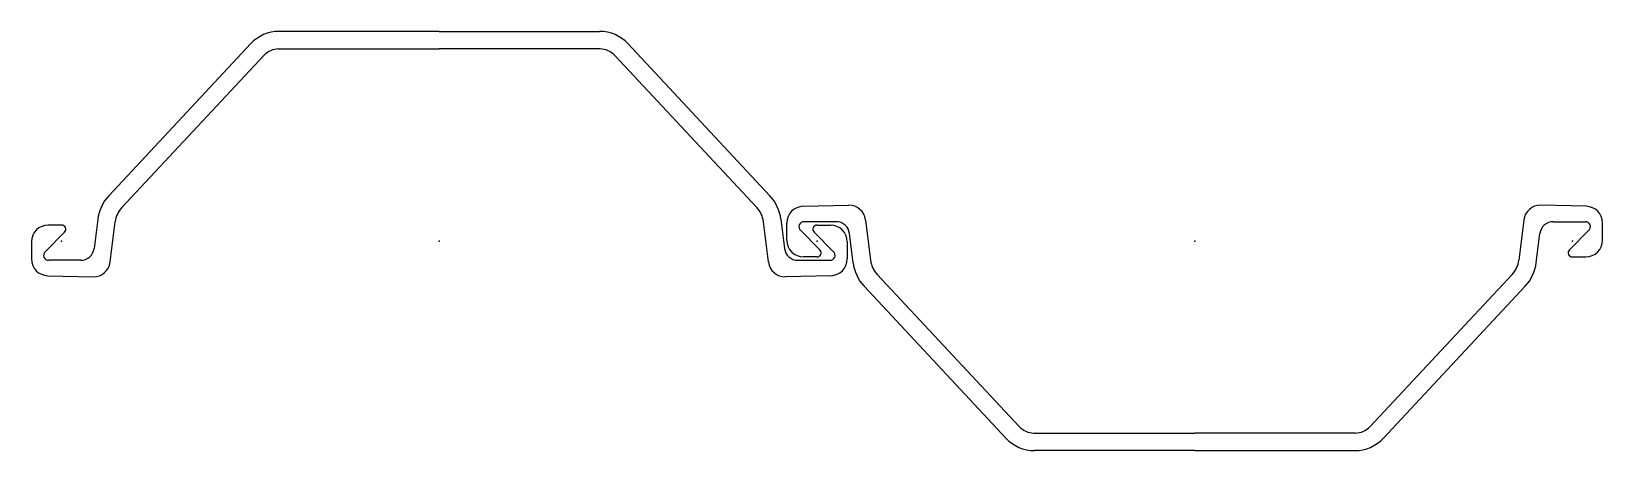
# Model space of a CAD drawing. Extents: x -18 to 918, y -125 to 125.
import ezdxf

# ---------------------------------------------------------------- set-up
doc = ezdxf.new("R2010")
doc.units = 0
doc.header["$MEASUREMENT"] = 0
doc.layers.get('0').update_dxf_attribs({"color": 5, "linetype": 'CONTINUOUS'})

msp = doc.modelspace()

# ---------------------------------------------------------------- linework, layer by layer
at = {"linetype": 'Continuous'}
for p, q in [((225, 125), (129.48079, 125)), ((225, 125), (320.5192, 125)), ((112.65953, 117.68583), (28.03703, 26.93783)), ((129.26755, 114.5), (225, 114.5)), ((320.73245, 114.5), (225, 114.5)), ((337.34045, 117.68583), (421.96298, 26.93783)), ((35.82306, 19.89336), (120.49153, 110.68422)), ((414.17694, 19.89336), (329.50845, 110.68422)), ((441.78632, 20.70917), (468.81427, 21.28687)), ((908.21368, 20.70917), (881.18573, 21.28687)), ((-0.03553, 9.5), (-8, 9.5)), ((21.50823, 12.9419), (19.36434, -4.47724)), ((28.95319, -12.50979), (31.90526, 11.49404)), ((421.04681, -12.50979), (418.09476, 11.49404)), ((428.49176, 12.9419), (430.63565, -4.47724)), ((432, 0.5), (432, 10.71146)), ((461.42426, 11.5), (442.24265, 11.5)), ((450.03552, 9.5), (458, 9.5)), ((478.95319, 12.50979), (481.90524, -11.49404)), ((871.04681, 12.50979), (868.09473, -11.49404)), ((888.57574, 11.5), (907.75739, 11.5)), ((918, 0.5), (918, 10.71146)), ((-9.87868, -6.37868), (1.73223, 5.23223)), ((440.12131, 6.37868), (451.73224, -5.23223)), ((459.87869, -6.37868), (448.26776, 5.23223)), ((471.50824, -12.9419), (469.36435, 4.47724)), ((878.49176, -12.9419), (880.63568, 4.47724)), ((909.87866, 6.37868), (898.26776, -5.23223)), ((-18, -0.5), (-18, -10.71146)), ((468, -0.5), (468, -10.71146)), ((11.42425, -11.5), (-7.75736, -11.5)), ((438.57574, -11.5), (457.75735, -11.5)), ((449.96448, -9.5), (442, -9.5)), ((900.03552, -9.5), (908, -9.5)), ((-8.21369, -20.70917), (18.81427, -21.28687)), ((458.21368, -20.70917), (431.18573, -21.28687)), ((562.65955, -117.68583), (478.03702, -26.93783)), ((485.82306, -19.89336), (570.49152, -110.68422)), ((864.17694, -19.89336), (779.50848, -110.68422)), ((787.34045, -117.68583), (871.96295, -26.93783)), ((579.26758, -114.5), (675, -114.5)), ((770.73242, -114.5), (675, -114.5)), ((675, -125), (579.48077, -125)), ((675, -125), (770.51923, -125))]:
    msp.add_line(p, q, dxfattribs=at)
for centre, radius, start, end in [((129.48079, 102), 23, 90, 137.00045), ((320.5192, 102), 23, 42.99955, 90), ((129.26755, 102.5), 12, 90, 136.99842), ((320.73245, 102.5), 12, 43.00163, 90), ((46.32101, 9.88802), 25, 137.00046, 172.9835), ((46.79309, 9.66308), 15, 136.99844, 172.98878), ((403.20691, 9.66308), 15, 7.01121, 43.00155), ((403.67899, 9.88802), 25, 7.0165, 42.99951), ((442, 10.71146), 10, 91.22441, 180), ((469.02795, 11.28915), 10, 7.01121, 91.22441), ((880.97205, 11.28915), 10, 88.77559, 172.98879), ((908, 10.71146), 10, 0, 88.77559), ((-8, -0.5), 10, 90, 180), ((-0.03553, 7), 2.5, 315, 90), ((442.24265, 8.5), 3, 90, 224.99976), ((450.03552, 7), 2.5, 90, 225.00009), ((458, -0.5), 10, 0, 90), ((461.42426, 3.5), 8, 7.0165, 90), ((888.57574, 3.5), 8, 90, 172.98348), ((907.75739, 8.5), 3, 314.99941, 90), ((442, 0.5), 10, 180, 270), ((908, 0.5), 10, 270, 0), ((-7.75736, -8.5), 3, 134.99999, 270), ((11.42425, -3.5), 8, 270, 352.9835), ((438.57574, -3.5), 8, 187.0165, 270), ((449.96448, -7), 2.5, 270, 45.00009), ((457.75735, -8.5), 3, 270, 44.99976), ((900.03552, -7), 2.5, 134.99991, 270), ((-8, -10.71146), 10, 180, 268.77554), ((19.02796, -11.28915), 10, 268.77554, 352.98878), ((430.97205, -11.28915), 10, 187.01121, 271.22441), ((458, -10.71146), 10, 271.22441, 0), ((496.32101, -9.88802), 25, 187.0165, 222.99951), ((496.79309, -9.66308), 15, 187.01121, 223.00155), ((853.20691, -9.66308), 15, 316.99845, 352.98877), ((853.67902, -9.88802), 25, 317.00039, 352.98349), ((579.26758, -102.5), 12, 223.00143, 270), ((770.73242, -102.5), 12, 270, 316.99857), ((579.48077, -102), 23, 222.9996, 270), ((770.51923, -102), 23, 270, 317.0004)]:
    msp.add_arc(centre, radius, start, end, dxfattribs=at)
for p in [(0, 0), (225, 0), (450, 0), (675, 0), (900, 0)]:
    msp.add_point(p, dxfattribs=at)

doc.saveas('drawing.dxf')
